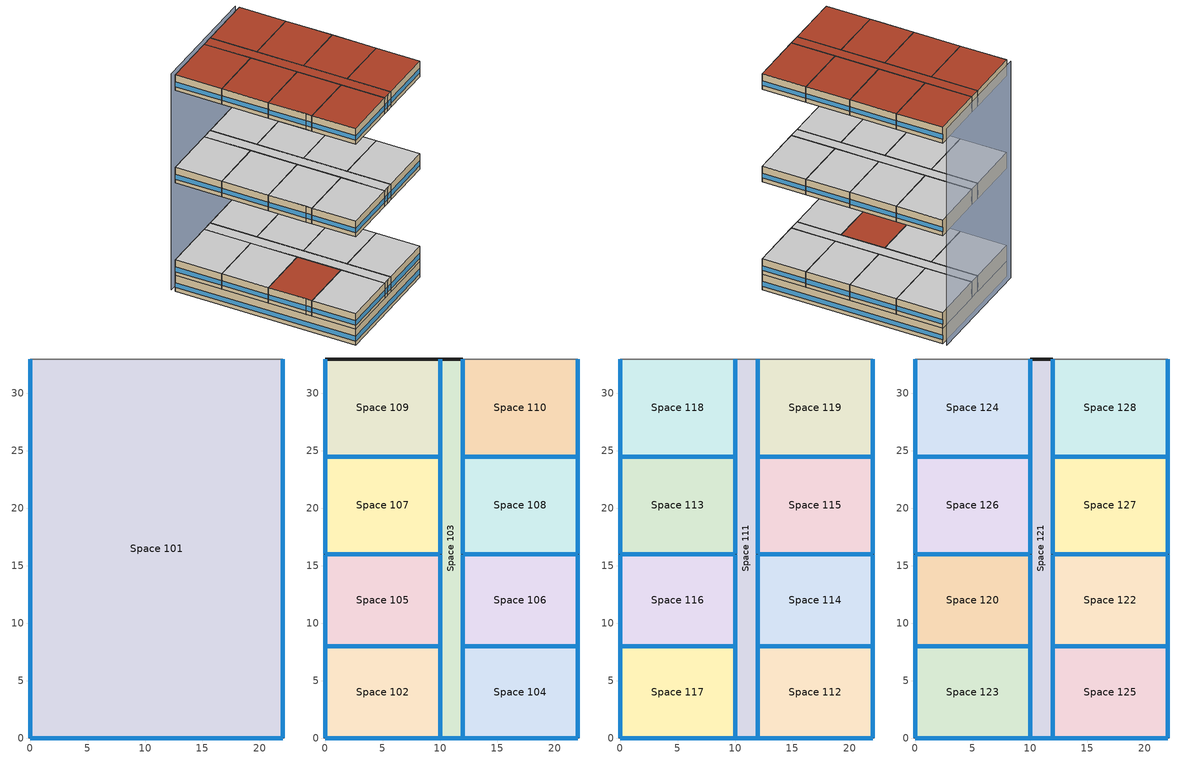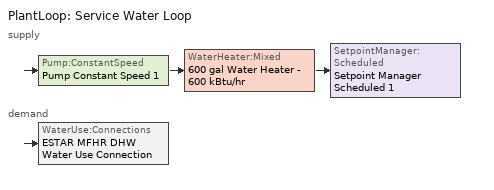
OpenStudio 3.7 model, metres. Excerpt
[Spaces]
Space 101
 floor ground: 22,33 22,0 0,0 0,33 z0
 wall outside: 0,33 0,0 22,0 22,33 z0:3.05
 wall adiabatic: 22,33 0,33 z0:3.05
 window: 0.03,0 21.97,0 / 0,32.97 0,0.03 / 22,0.03 22,32.97 z0.76:1.68
 roof outside: 22,0 22,33 0,33 0,0 z3.05
Space 102
 floor ground: 10,8 10,0 0,0 0,8 z3.05
 wall outside: 10,0 10,8 0,8 0,0 10,0 z3.05:6.1
 window: 10,0.03 10,7.97 / 0.03,0 9.97,0 / 0,7.97 0,0.03 / 9.97,8 0.03,8 z3.81:4.73
 ceiling adiabatic: 10,0 10,8 0,8 0,0 z6.1
Space 103
 floor ground: 12,33 12,0 10,0 10,33 z3.05
 wall outside: 12,33 10,33 10,24.5 10,16 10,8 10,0 11,0 12,0 12,8 12,16 12,24.5 12,33 z3.05:6.1
 window: 12,24.53 12,32.97 / 12,16.03 12,24.47 / 12,8.03 12,15.97 / 12,0.03 12,7.97 / 10,7.97 10,0.03 / 10,15.97 10,8.03 / 10,24.47 10,16.03 / 10,32.97 10,24.53 z3.81:4.73; 11.03,0 11.97,0 / 10.03,0 10.97,0 z3.81:4.77
 ceiling adiabatic: 12,0 12,33 10,33 10,0 z6.1
Space 104
 floor ground: 22,8 22,0 12,0 12,8 z3.05
 wall outside: 22,0 22,8 12,8 12,0 22,0 z3.05:6.1
 window: 22,0.03 22,7.97 / 12.03,0 21.97,0 / 12,7.97 12,0.03 / 21.97,8 12.03,8 z3.81:4.73
 ceiling adiabatic: 22,0 22,8 12,8 12,0 z6.1
Space 105
 floor ground: 10,16 10,8 0,8 0,16 z3.05
 wall outside: 0,9.05 0,8 10,8 10,16 0,16 0,9.05 z3.05:6.1
 window: 0,9.02 0,8.03 z3.81:4.77; 0,15.97 0,9.08 / 0.03,8 9.97,8 / 9.97,16 0.03,16 / 10,8.03 10,15.97 z3.81:4.73
 roof outside: 10,8 10,16 0,16 0,8 z6.1
Space 106
 floor ground: 22,16 22,8 12,8 12,16 z3.05
 wall outside: 22,8 22,16 12,16 12,8 22,8 z3.05:6.1
 window: 21.97,16 12.03,16 / 22,8.03 22,15.97 / 12,15.97 12,8.03 / 12.03,8 21.97,8 z3.81:4.73
 ceiling adiabatic: 22,8 22,16 12,16 12,8 z6.1
Space 107
 floor ground: 10,24.5 10,16 0,16 0,24.5 z3.05
 wall outside: 0,24.5 0,16 10,16 10,24.5 0,24.5 z3.05:6.1
 window: 0,24.47 0,16.03 / 9.97,24.5 0.03,24.5 / 10,16.03 10,24.47 / 0.03,16 9.97,16 z3.81:4.73
 ceiling adiabatic: 10,16 10,24.5 0,24.5 0,16 z6.1
Space 108
 floor ground: 22,24.5 22,16 12,16 12,24.5 z3.05
 wall outside: 22,16 22,24.5 12,24.5 12,16 22,16 z3.05:6.1
 window: 12,24.47 12,16.03 / 22,16.03 22,24.47 / 12.03,16 21.97,16 / 21.97,24.5 12.03,24.5 z3.81:4.73
 ceiling adiabatic: 22,16 22,24.5 12,24.5 12,16 z6.1
Space 109
 floor ground: 10,33 10,24.5 0,24.5 0,33 z3.05
 wall outside: 0,33 0,24.5 10,24.5 10,33 0,33 z3.05:6.1
 window: 0.03,24.5 9.97,24.5 / 10,24.53 10,32.97 / 0,32.97 0,24.53 z3.81:4.73
 ceiling adiabatic: 10,24.5 10,33 0,33 0,24.5 z6.1
Space 110
 floor ground: 22,33 22,24.5 12,24.5 12,33 z3.05
 wall outside: 12,33 12,24.5 22,24.5 22,33 z3.05:6.1
 wall adiabatic: 22,33 12,33 z3.05:6.1
 window: 12,32.97 12,24.53 / 22,24.53 22,32.97 / 12.03,24.5 21.97,24.5 z3.81:4.73
 ceiling adiabatic: 22,24.5 22,33 12,33 12,24.5 z6.1
Space 111
 floor adiabatic: 12,33 12,0 10,0 10,33 z21.1
 wall outside: 10,33 10,24.5 10,16 10,8 10,0 11,0 12,0 12,8 12,16 12,24.5 12,33 z21.1:24.14
 wall adiabatic: 12,33 10,33 z21.1:24.14
 window: 12,24.53 12,32.97 / 12,16.03 12,24.47 / 12,8.03 12,15.97 / 12,0.03 12,7.97 / 10,7.97 10,0.03 / 10,15.97 10,8.03 / 10,24.47 10,16.03 / 10,32.97 10,24.53 z21.86:22.78; 11.03,0 11.97,0 / 10.03,0 10.97,0 z21.86:22.82
 ceiling adiabatic: 12,0 12,33 10,33 10,0 z24.14
Space 112
 floor adiabatic: 22,8 22,0 12,0 12,8 z21.1
 wall outside: 22,0 22,8 12,8 12,0 22,0 z21.1:24.14
 window: 22,0.03 22,7.97 / 12.03,0 21.97,0 / 12,7.97 12,0.03 / 21.97,8 12.03,8 z21.86:22.78
 ceiling adiabatic: 22,0 22,8 12,8 12,0 z24.14
Space 113
 floor adiabatic: 10,24.5 10,16 0,16 0,24.5 z21.1
 wall outside: 0,24.5 0,16 10,16 10,24.5 0,24.5 z21.1:24.14
 window: 0,24.47 0,16.03 / 9.97,24.5 0.03,24.5 / 10,16.03 10,24.47 / 0.03,16 9.97,16 z21.86:22.78
 ceiling adiabatic: 10,16 10,24.5 0,24.5 0,16 z24.14
Space 114
 floor adiabatic: 22,16 22,8 12,8 12,16 z21.1
 wall outside: 22,8 22,16 12,16 12,8 22,8 z21.1:24.14
 window: 21.97,16 12.03,16 / 22,8.03 22,15.97 / 12,15.97 12,8.03 / 12.03,8 21.97,8 z21.86:22.78
 ceiling adiabatic: 22,8 22,16 12,16 12,8 z24.14
Space 115
 floor adiabatic: 22,24.5 22,16 12,16 12,24.5 z21.1
 wall outside: 22,16 22,24.5 12,24.5 12,16 22,16 z21.1:24.14
 window: 12,24.47 12,16.03 / 22,16.03 22,24.47 / 12.03,16 21.97,16 / 21.97,24.5 12.03,24.5 z21.86:22.78
 ceiling adiabatic: 22,16 22,24.5 12,24.5 12,16 z24.14
Space 116
 floor adiabatic: 10,16 10,8 0,8 0,16 z21.1
 wall outside: 0,9.05 0,8 10,8 10,16 0,16 0,9.05 z21.1:24.14
 window: 0,9.02 0,8.03 z21.86:22.82; 0,15.97 0,9.08 / 0.03,8 9.97,8 / 9.97,16 0.03,16 / 10,8.03 10,15.97 z21.86:22.78
 ceiling adiabatic: 10,8 10,16 0,16 0,8 z24.14
Space 117
 floor adiabatic: 10,8 10,0 0,0 0,8 z21.1
 wall outside: 10,0 10,8 0,8 0,0 10,0 z21.1:24.14
 window: 10,0.03 10,7.97 / 0.03,0 9.97,0 / 0,7.97 0,0.03 / 9.97,8 0.03,8 z21.86:22.78
 ceiling adiabatic: 10,0 10,8 0,8 0,0 z24.14
Space 118
 floor adiabatic: 10,33 10,24.5 0,24.5 0,33 z21.1
 wall outside: 0,33 0,24.5 10,24.5 10,33 z21.1:24.14
 wall adiabatic: 10,33 0,33 z21.1:24.14
 window: 0.03,24.5 9.97,24.5 / 10,24.53 10,32.97 / 0,32.97 0,24.53 z21.86:22.78
 ceiling adiabatic: 10,24.5 10,33 0,33 0,24.5 z24.14
Space 119
 floor adiabatic: 22,33 22,24.5 12,24.5 12,33 z21.1
 wall outside: 12,33 12,24.5 22,24.5 22,33 z21.1:24.14
 wall adiabatic: 22,33 12,33 z21.1:24.14
 window: 12,32.97 12,24.53 / 22,24.53 22,32.97 / 12.03,24.5 21.97,24.5 z21.86:22.78
 ceiling adiabatic: 22,24.5 22,33 12,33 12,24.5 z24.14
Space 120
 floor adiabatic: 10,16 10,8 0,8 0,16 z39.14
 wall outside: 0,9.05 0,8 10,8 10,16 0,16 0,9.05 z39.14:42.19
 window: 0,9.02 0,8.03 z39.9:40.86; 0,15.97 0,9.08 z39.9:40.83; 0.03,8 9.97,8 / 9.97,16 0.03,16 / 10,8.03 10,15.97 z39.9:40.82
 roof outside: 10,8 10,16 0,16 0,8 z42.19
Space 121
 floor adiabatic: 12,33 12,0 10,0 10,33 z39.14; 12,33 12,0 10,0 10,33 z39.14
 wall outside: 12,33 10,33 10,24.5 10,16 10,8 10,0 11,0 12,0 12,8 12,16 12,24.5 12,33 z39.14:42.19
 wall adiabatic: 12,33 10,33 z39.14:42.19
 window: 12,16.03 12,24.47 / 12,8.03 12,15.97 / 12,0.03 12,7.97 / 10,7.97 10,0.03 / 10,15.97 10,8.03 / 10,24.47 10,16.03 / 10,32.97 10,24.53 / 12,24.53 12,32.97 z39.9:40.82; 11.03,0 11.97,0 / 10.03,0 10.97,0 z39.9:40.87
 roof outside: 12,0 12,33 10,33 10,0 z42.19
Space 122
 floor adiabatic: 22,16 22,8 12,8 12,16 z39.14
 wall outside: 22,8 22,16 12,16 12,8 22,8 z39.14:42.19
 window: 21.97,16 12.03,16 / 22,8.03 22,15.97 / 12,15.97 12,8.03 / 12.03,8 21.97,8 z39.9:40.82
 roof outside: 22,8 22,16 12,16 12,8 z42.19
Space 123
 floor adiabatic: 10,8 10,0 0,0 0,8 z39.14
 wall outside: 10,0 10,8 0,8 0,0 10,0 z39.14:42.19
 window: 10,0.03 10,7.97 / 0.03,0 9.97,0 / 0,7.97 0,0.03 / 9.97,8 0.03,8 z39.9:40.82
 roof outside: 10,0 10,8 0,8 0,0 z42.19
Space 124
 floor adiabatic: 10,33 10,24.5 0,24.5 0,33 z39.14
 wall outside: 0,33 0,24.5 10,24.5 10,33 z39.14:42.19
 wall adiabatic: 10,33 0,33 z39.14:42.19
 window: 0.03,24.5 9.97,24.5 / 10,24.53 10,32.97 / 0,32.97 0,24.53 z39.9:40.82
 roof outside: 10,24.5 10,33 0,33 0,24.5 z42.19
Space 125
 floor adiabatic: 22,8 22,0 12,0 12,8 z39.14
 wall outside: 22,0 22,8 12,8 12,0 22,0 z39.14:42.19
 window: 22,0.03 22,7.97 / 12.03,0 21.97,0 / 12,7.97 12,0.03 / 21.97,8 12.03,8 z39.9:40.82
 roof outside: 22,0 22,8 12,8 12,0 z42.19
Space 126
 floor adiabatic: 10,24.5 10,16 0,16 0,24.5 z39.14
 wall outside: 0,24.5 0,16 10,16 10,24.5 0,24.5 z39.14:42.19
 window: 0,24.47 0,16.03 / 9.97,24.5 0.03,24.5 / 10,16.03 10,24.47 / 0.03,16 9.97,16 z39.9:40.82
 roof outside: 10,16 10,24.5 0,24.5 0,16 z42.19
Space 127
 floor adiabatic: 22,24.5 22,16 12,16 12,24.5 z39.14
 wall outside: 22,16 22,24.5 12,24.5 12,16 22,16 z39.14:42.19
 window: 12,24.47 12,16.03 / 22,16.03 22,24.47 / 12.03,16 21.97,16 / 21.97,24.5 12.03,24.5 z39.9:40.82
 roof outside: 22,16 22,24.5 12,24.5 12,16 z42.19
Space 128
 floor adiabatic: 22,33 22,24.5 12,24.5 12,33 z39.14
 wall outside: 12,33 12,24.5 22,24.5 22,33 z39.14:42.19
 wall adiabatic: 22,33 12,33 z39.14:42.19
 window: 12,32.97 12,24.53 / 22,24.53 22,32.97 / 12.03,24.5 21.97,24.5 z39.9:40.82
 roof outside: 22,24.5 22,33 12,33 12,24.5 z42.19
shading: 0,33.73,42.19 0,33.73,0 21.97,33.73,0 22,33.73,42.19
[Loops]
PlantLoop 'Service Water Loop'
 supply: Pump:ConstantSpeed 'Pump Constant Speed 1' > WaterHeater:Mixed '600 gal Water Heater - 600 kBtu/hr' > SetpointManager:Scheduled 'Setpoint Manager Scheduled 1'
 demand: WaterUse:Connections 'ESTAR MFHR DHW Water Use Connection'
[ClimateZones]
Climate Zone Institution Name 1=ASHRAE; Climate Zone Document Name 1=ANSI/ASHRAE Standard 169; Climate Zone Document Year 1=2006; Climate Zone Institution Name 2=CEC; Climate Zone Document Name 2=California Climate Zone Descriptions; Climate Zone Document Year 2=1995
[Building]
Building 1
[Site]
Montreal Int'l: Latitude {deg}=45.47; Longitude {deg}=-73.75; Time Zone {hr}=-5; Elevation {m}=36
[SizingPeriod:DesignDay] Barometric Pressure {Pa}=100893; Rain Indicator=No; Snow Indicator=No; Day of Month=21; Daylight Saving Time Indicator=No; Dry-Bulb Temperature Range Modifier Type=DefaultMultipliers
Name | Maximum Dry-Bulb Temperature {C} | Daily Dry-Bulb Temperature Range {deltaC} | Wind Speed {m/s} | Wind Direction {deg} | Sky Clearness | Month | Day Type | Humidity Condition Type | Wetbulb or DewPoint at Maximum Dry-Bulb {C} | Solar Model Indicator | ASHRAE Clear Sky Optical Depth for Beam Irradiance | ASHRAE Clear Sky Optical Depth for Diffuse Irradiance
Montreal Int'l Ann Htg 99.6% Condns DB | -23.7 | 0 | 3.9 | 260 | 0 | 1 | WinterDesignDay | Wetbulb | -23.7 | ASHRAEClearSky
Montreal Int'l Ann Hum_n 99.6% Condns DP=>MCDB | -23 | 0 | 3.9 | 260 | 0 | 1 | WinterDesignDay | Dewpoint | -30.5 | ASHRAEClearSky
Montreal Int'l Ann Htg Wind 99.6% Condns WS=>MCDB | -5.3 | 0 | 12.9 | 260 | 0 | 1 | WinterDesignDay | Wetbulb | -5.3 | ASHRAEClearSky
Montreal Int'l Ann Clg .4% Condns DB=>MWB | 30 | 9.3 | 4.9 | 220 |  | 7 | SummerDesignDay | Wetbulb | 22.1 | ASHRAETau | 0.465 | 1.966
[DefaultConstructionSet]
Zone 20112020 6A: Default Exterior Surface Constructions=NECB 2011 - HighApt - NECB HDD Method at climate 11; Default Interior Surface Constructions=Default Surface Constructions 1686; Default Ground Contact Surface Constructions=NECB 2011 - HighApt - NECB HDD Method at climate 12; Default Exterior SubSurface Constructions=NECB 2011 - HighApt - NECB HDD Method at climate 13; Default Interior SubSurface Constructions=Default Sub Surface Constructions 1122; Interior Partition Construction=Typical Interior Partition 6; Adiabatic Surface Construction=Generic Interior Floor
[DefaultSurfaceConstructions]
Name | Floor Construction | Wall Construction | Roof Ceiling Construction
NECB 2011 - HighApt - NECB HDD Method at climate 11 | Customized opaque construction {aa5b39cb-99df-4bbb-a3fc-e586428a340d} to conductance of 0.183 1 | Customized opaque construction {43577338-bb1a-47c1-a31a-39af3f5bfda6} to conductance of 0.247 | Typical IEAD Roof 20112019 6A
Default Surface Constructions 1686 | Typical Interior Floor 1 | Typical Interior Wall 1 | Typical Interior Ceiling 1
NECB 2011 - HighApt - NECB HDD Method at climate 12 | Generic Ground Slab 6A 20112020 | Generic Ground Slab 6A 20112020 | Customized opaque construction {4e7b71c1-5be2-4431-8ce4-cf987089d090} to conductance of 0.284
[Material]
Name | Roughness | Thickness {m} | Conductivity {W/m-K} | Density {kg/m3} | Specific Heat {J/kg-K} | Thermal Absorptance | Solar Absorptance | Visible Absorptance
G05 25mm wood 3 | MediumSmooth | 0.0254 | 0.15 | 608 | 1630 | 0.9 | 0.5 | 0.5
4 in. Normalweight Concrete Floor 1 | MediumRough | 0.1016 | 2.31 | 2322 | 832 | 0.9 | 0.7 | 0.7
1IN Stucco 1 | Smooth | 0.0253 | 0.6918 | 1858 | 837 | 0.9 | 0.7 | 0.92
8IN CONCRETE HW RefBldg 1 | Rough | 0.2032 | 1.311 | 2240 | 836.8 | 0.9 | 0.7 | 0.7
1/2IN Gypsum 1 | Smooth | 0.0127 | 0.16 | 784.9 | 830 | 0.9 | 0.4 | 0.4
Roof Membrane 1 | VeryRough | 0.0095 | 0.16 | 1121.29 | 1460 | 0.9 | 0.7 | 0.7
Metal Roof Surface 2; F08 Metal surface 1 | Smooth | 0.0008 | 45.28 | 7824 | 500 | 0.9 | 0.7 | 0.7
100mm Normalweight concrete floor 1 | MediumSmooth | 0.1016 | 2.31 | 2322 | 832
G01 13mm gypsum board 1 | Smooth | 0.0127 | 0.16 | 800 | 1090 | 0.9 | 0.7 | 0.5
Generic HW Concrete | MediumRough | 0.2 | 1.95 | 2240 | 900 | 0.9 | 0.8 | 0.8
6 in. Normalweight Concrete Floor 2 | MediumRough | 0.1524 | 2.31 | 2322 | 832 | 0.9 | 0.7 | 0.7
Generic Acoustic Tile | MediumSmooth | 0.02 | 0.06 | 368 | 590 | 0.9 | 0.2 | 0.2
Generic Ceiling Air Gap | Smooth | 0.1 | 0.556 | 1.28 | 1000 | 0.9 | 0.7 | 0.7
Generic LW Concrete | MediumRough | 0.1 | 0.53 | 1280 | 840 | 0.9 | 0.8 | 0.8
[Material:NoMass] Thermal Absorptance=0.9; Solar Absorptance=0.7
Name | Roughness | Thermal Resistance {m2-K/W} | Visible Absorptance
Typical Insulation R-13.06 1 | Smooth | 5.20402 | 0.7
Typical Carpet Pad 1 | Smooth | 0.21648 | 0.8
Typical Insulation R-10.11 1 | Smooth | 3.77764 | 0.7
Typical Insulation U=0.183 | Smooth | 5.46 | 0.7
CP02 CARPET PAD 2 | VeryRough | 0.21648 | 0.8
Typical Carpet Pad 3 | Smooth | 3.45515 | 0.8
Typical Insulation R-0.58 1 | Smooth | 0.454528 | 0.7
Typical Insulation R-1.15 1 | Smooth | 0.454545 | 0.7
[DefaultSubSurfaceConstructions]
Name | Fixed Window Construction | Operable Window Construction | Door Construction | Glass Door Construction | Overhead Door Construction | Skylight Construction | Tubular Daylight Dome Construction | Tubular Daylight Diffuser Construction
NECB 2011 - HighApt - NECB HDD Method at climate 13 | Customized Fenestration: u=2.38 | Customized Fenestration: u=2.38 | Customized opaque construction {1d419b8d-d461-492a-92d8-f46981addb7c} to conductance of 2.2 | Customized Fenestration: u=2.38 | Customized opaque construction {bc588554-639a-4cee-8ce8-916022afe59b} to conductance of 2.2 | Customized Fenestration: cond=0.220 tvis=0.294 tsol=0.332 | Customized Fenestration: cond=0.220 tvis=0.898 tsol=0.837 3 | Customized Fenestration: cond=0.220 tvis=0.898 tsol=0.837 3
Default Sub Surface Constructions 1122 | Typical Interior Window 1 | Typical Interior Window 1 | Typical Interior Door 2
[Construction]
Typical Interior Partition 6; Typical Interior Door 2: G05 25mm wood 3
Customized opaque construction {aa5b39cb-99df-4bbb-a3fc-e586428a340d} to conductance of 0.183 1: Typical Insulation R-13.06 1, 4 in. Normalweight Concrete Floor 1, Typical Carpet Pad 1
Customized opaque construction {43577338-bb1a-47c1-a31a-39af3f5bfda6} to conductance of 0.247: 1IN Stucco 1, 8IN CONCRETE HW RefBldg 1, Typical Insulation R-10.11 1, 1/2IN Gypsum 1
Typical IEAD Roof 20112019 6A: Roof Membrane 1, Typical Insulation U=0.183, Metal Roof Surface 2
Typical Interior Floor 1: 100mm Normalweight concrete floor 1, CP02 CARPET PAD 2
Typical Interior Wall 1: G01 13mm gypsum board 1, G01 13mm gypsum board 1
Typical Interior Ceiling 1: CP02 CARPET PAD 2, 100mm Normalweight concrete floor 1
Generic Ground Slab 6A 20112020: Typical Insulation U=0.183, Generic HW Concrete
Customized opaque construction {4e7b71c1-5be2-4431-8ce4-cf987089d090} to conductance of 0.284: 6 in. Normalweight Concrete Floor 2, Typical Carpet Pad 3
Customized Fenestration: u=2.38: Fenestration U=2.38 0.4
Customized opaque construction {1d419b8d-d461-492a-92d8-f46981addb7c} to conductance of 2.2: F08 Metal surface 1, Typical Insulation R-0.58 1
Customized opaque construction {bc588554-639a-4cee-8ce8-916022afe59b} to conductance of 2.2: Typical Insulation R-1.15 1
Customized Fenestration: cond=0.220 tvis=0.294 tsol=0.332: Customized Fenestration:: cond=0.220 tvis=0.294 tsol=0.332
Customized Fenestration: cond=0.220 tvis=0.898 tsol=0.837 3: Customized Fenestration:: cond=0.220 tvis=0.898 tsol=0.837
Typical Interior Window 1: Clear 3mm 2
Generic Interior Floor: Generic Acoustic Tile, Generic Ceiling Air Gap, Generic LW Concrete
[WindowMaterial:SimpleGlazingSystem]
Name | U-Factor {W/m2-K} | Solar Heat Gain Coefficient | Visible Transmittance
Fenestration U=2.38 0.4 | 2.38 | 0.4 | 0.4
Customized Fenestration:: cond=0.220 tvis=0.294 tsol=0.332; Customized Fenestration:: cond=0.220 tvis=0.898 tsol=0.837 | 2.2 | 0.6 | 0.21
[WindowMaterial:Glazing]
Clear 3mm 2: Optical Data Type=SpectralAverage; Thickness {m}=0.003; Solar Transmittance at Normal Incidence=0.837; Front Side Solar Reflectance at Normal Incidence=0.075; Back Side Solar Reflectance at Normal Incidence=0.075; Visible Transmittance at Normal Incidence=0.898; Front Side Visible Reflectance at Normal Incidence=0.081; Back Side Visible Reflectance at Normal Incidence=0.081; Infrared Transmittance at Normal Incidence=0; Front Side Infrared Hemispherical Emissivity=0.84; Back Side Infrared Hemispherical Emissivity=0.84; Conductivity {W/m-K}=0.9; Dirt Correction Factor for Solar and Visible Transmittance=1; Solar Diffusing=No
[ThermostatSetpoint:DualSetpoint] Heating Setpoint Temperature Schedule=NECB-G-Thermostat Setpoint-Heating; Cooling Setpoint Temperature Schedule=NECB-G-Thermostat Setpoint-Cooling
Thermostat Setpoint Dual Setpoint 1; Thermostat Setpoint Dual Setpoint 2; Thermostat Setpoint Dual Setpoint 3; Thermostat Setpoint Dual Setpoint 4; Thermostat Setpoint Dual Setpoint 5; Thermostat Setpoint Dual Setpoint 6; Thermostat Setpoint Dual Setpoint 7; Thermostat Setpoint Dual Setpoint 8; Thermostat Setpoint Dual Setpoint 9; Thermostat Setpoint Dual Setpoint 10; Thermostat Setpoint Dual Setpoint 11; Thermostat Setpoint Dual Setpoint 12; Thermostat Setpoint Dual Setpoint 13; Thermostat Setpoint Dual Setpoint 14; Thermostat Setpoint Dual Setpoint 15; Thermostat Setpoint Dual Setpoint 16; Thermostat Setpoint Dual Setpoint 17; Thermostat Setpoint Dual Setpoint 18; Thermostat Setpoint Dual Setpoint 19; Thermostat Setpoint Dual Setpoint 20; Thermostat Setpoint Dual Setpoint 21; Thermostat Setpoint Dual Setpoint 22; Thermostat Setpoint Dual Setpoint 23; Thermostat Setpoint Dual Setpoint 24; Thermostat Setpoint Dual Setpoint 25; Thermostat Setpoint Dual Setpoint 26; Thermostat Setpoint Dual Setpoint 27; Thermostat Setpoint Dual Setpoint 28
[DesignSpecification:OutdoorAir]
MidriseApartment Apartment Ventilation: Outdoor Air Method=Sum; Outdoor Air Flow per Person {m3/s-person}=0.003
[BuildingStory] Nominal Floor to Floor Height {m}=3.048
Name | Nominal Z Coordinate {m}
Building Story 1 | 0
Building Story 2 | 3.048
Building Story typical | 21
Building Story roof | 38
[Space]
Name | Space Type | Building Story | Thermal Zone
Space 101 | MURB lobby | Building Story 1 | Thermal Zone 2
Space 102 | MURB small | Building Story 2 | Thermal Zone 3
Space 103 | MURB lobby | Building Story 2 | Thermal Zone 4
Space 104 | MURB small | Building Story 2 | Thermal Zone 6
Space 105 | MURB small | Building Story 2 | Thermal Zone 5
Space 106 | MURB small | Building Story 2 | Thermal Zone 7
Space 107 | MURB small | Building Story 2 | Thermal Zone 10
Space 108 | MURB small | Building Story 2 | Thermal Zone 8
Space 109 | MURB small | Building Story 2 | Thermal Zone 11
Space 110 | MURB small | Building Story 2 | Thermal Zone 1
Space 111 | MURB lobby | Building Story typical | Thermal Zone 12
Space 112 | MURB small | Building Story typical | Thermal Zone 14
Space 113 | MURB small | Building Story typical | Thermal Zone 15
Space 114 | MURB small | Building Story typical | Thermal Zone 17
Space 115 | MURB small | Building Story typical | Thermal Zone 19
Space 116 | MURB small | Building Story typical | Thermal Zone 16
Space 117 | MURB small | Building Story typical | Thermal Zone 20
Space 118 | MURB small | Building Story typical | Thermal Zone 21
Space 119 | MURB small | Building Story typical | Thermal Zone 22
Space 120 | MURB small | Building Story roof | Thermal Zone 13
Space 121 | MURB lobby | Building Story roof | Thermal Zone 23
Space 122 | MURB small | Building Story roof | Thermal Zone 24
Space 123 | MURB small | Building Story roof | Thermal Zone 25
Space 124 | MURB small | Building Story roof | Thermal Zone 9
Space 125 | MURB small | Building Story roof | Thermal Zone 18
Space 126 | MURB small | Building Story roof | Thermal Zone 26
Space 127 | MURB small | Building Story roof | Thermal Zone 27
Space 128 | MURB small | Building Story roof | Thermal Zone 28
[ThermalZone] Use Ideal Air Loads=No
Name | Thermostat | Multiplier
Thermal Zone 1 | Thermostat Setpoint Dual Setpoint 1
Thermal Zone 2 | Thermostat Setpoint Dual Setpoint 27 | 1
Thermal Zone 3 | Thermostat Setpoint Dual Setpoint 28
Thermal Zone 4 | Thermostat Setpoint Dual Setpoint 15
Thermal Zone 5 | Thermostat Setpoint Dual Setpoint 12
Thermal Zone 6 | Thermostat Setpoint Dual Setpoint 7
Thermal Zone 7 | Thermostat Setpoint Dual Setpoint 13
Thermal Zone 8 | Thermostat Setpoint Dual Setpoint 8
Thermal Zone 9 | Thermostat Setpoint Dual Setpoint 14
Thermal Zone 10 | Thermostat Setpoint Dual Setpoint 5
Thermal Zone 11 | Thermostat Setpoint Dual Setpoint 22
Thermal Zone 12 | Thermostat Setpoint Dual Setpoint 9 | 10
Thermal Zone 13 | Thermostat Setpoint Dual Setpoint 24
Thermal Zone 14 | Thermostat Setpoint Dual Setpoint 17 | 10
Thermal Zone 15 | Thermostat Setpoint Dual Setpoint 6 | 10
Thermal Zone 16 | Thermostat Setpoint Dual Setpoint 11 | 10
Thermal Zone 17 | Thermostat Setpoint Dual Setpoint 21 | 10
Thermal Zone 18 | Thermostat Setpoint Dual Setpoint 16
Thermal Zone 19 | Thermostat Setpoint Dual Setpoint 10 | 10
Thermal Zone 20 | Thermostat Setpoint Dual Setpoint 25 | 10
Thermal Zone 21 | Thermostat Setpoint Dual Setpoint 18 | 10
Thermal Zone 22 | Thermostat Setpoint Dual Setpoint 19 | 10
Thermal Zone 23 | Thermostat Setpoint Dual Setpoint 20
Thermal Zone 24 | Thermostat Setpoint Dual Setpoint 23
Thermal Zone 25 | Thermostat Setpoint Dual Setpoint 26
Thermal Zone 26 | Thermostat Setpoint Dual Setpoint 2
Thermal Zone 27 | Thermostat Setpoint Dual Setpoint 4
Thermal Zone 28 | Thermostat Setpoint Dual Setpoint 3
[Sizing:Zone] Zone Cooling Design Supply Air Temperature Input Method=SupplyAirTemperature; Zone Cooling Design Supply Air Temperature {C}=14; Zone Cooling Design Supply Air Temperature Difference {deltaC}=11.11; Zone Heating Design Supply Air Temperature Input Method=SupplyAirTemperature; Zone Heating Design Supply Air Temperature {C}=40; Zone Heating Design Supply Air Temperature Difference {deltaC}=11.11; Zone Cooling Design Supply Air Humidity Ratio {kg-H2O/kg-air}=0.0085; Zone Heating Design Supply Air Humidity Ratio {kg-H2O/kg-air}=0.008; Cooling Design Air Flow Method=DesignDay; Heating Design Air Flow Method=DesignDay; Account for Dedicated Outdoor Air System=No; Dedicated Outdoor Air System Control Strategy=NeutralSupplyAir; Dedicated Outdoor Air Low Setpoint Temperature for Design {C}=autosize; Dedicated Outdoor Air High Setpoint Temperature for Design {C}=autosize; Zone Load Sizing Method=Sensible Load Only No Latent Load; Zone Latent Cooling Design Supply Air Humidity Ratio Input Method=HumidityRatioDifference; Zone Cooling Design Supply Air Humidity Ratio Difference {kgWater/kgDryAir}=0.005; Zone Latent Heating Design Supply Air Humidity Ratio Input Method=HumidityRatioDifference; Zone Humidification Design Supply Air Humidity Ratio Difference {kgWater/kgDryAir}=0.005
Thermal Zone 1; Thermal Zone 2; Thermal Zone 3; Thermal Zone 4; Thermal Zone 5; Thermal Zone 6; Thermal Zone 7; Thermal Zone 8; Thermal Zone 9; Thermal Zone 10; Thermal Zone 11; Thermal Zone 12; Thermal Zone 13; Thermal Zone 14; Thermal Zone 15; Thermal Zone 16; Thermal Zone 17; Thermal Zone 18; Thermal Zone 19; Thermal Zone 20; Thermal Zone 21; Thermal Zone 22; Thermal Zone 23; Thermal Zone 24; Thermal Zone 25; Thermal Zone 26; Thermal Zone 27; Thermal Zone 28
[Zone equipment]
Thermal Zone 1: Elec Baseboard, PTHP
Thermal Zone 2: Elec Baseboard 26, PTHP 26
Thermal Zone 3: Elec Baseboard 27, PTHP 27
Thermal Zone 4: Elec Baseboard 14, PTHP 14
Thermal Zone 5: Elec Baseboard 11, PTHP 11
Thermal Zone 6: Elec Baseboard 6, PTHP 6
Thermal Zone 7: Elec Baseboard 12, PTHP 12
Thermal Zone 8: Elec Baseboard 7, PTHP 7
Thermal Zone 9: Elec Baseboard 13, PTHP 13
Thermal Zone 10: Elec Baseboard 4, PTHP 4
Thermal Zone 11: Elec Baseboard 21, PTHP 21
Thermal Zone 12: Elec Baseboard 8, PTHP 8
Thermal Zone 13: Elec Baseboard 23, PTHP 23
Thermal Zone 14: Elec Baseboard 16, PTHP 16
Thermal Zone 15: Elec Baseboard 5, PTHP 5
Thermal Zone 16: Elec Baseboard 10, PTHP 10
Thermal Zone 17: Elec Baseboard 20, PTHP 20
Thermal Zone 18: Elec Baseboard 15, PTHP 15
Thermal Zone 19: Elec Baseboard 9, PTHP 9
Thermal Zone 20: Elec Baseboard 24, PTHP 24
Thermal Zone 21: Elec Baseboard 17, PTHP 17
Thermal Zone 22: Elec Baseboard 18, PTHP 18
Thermal Zone 23: Elec Baseboard 19, PTHP 19
Thermal Zone 24: Elec Baseboard 22, PTHP 22
Thermal Zone 25: Elec Baseboard 25, PTHP 25
Thermal Zone 26: Elec Baseboard 1, PTHP 1
Thermal Zone 27: Elec Baseboard 3, PTHP 3
Thermal Zone 28: Elec Baseboard 2, PTHP 2
[DefaultScheduleSet]
Name | Number of People Schedule | People Activity Level Schedule | Electric Equipment Schedule | Hot Water Equipment Schedule | Infiltration Schedule | Lighting Schedule
MidriseApartment Apartment Schedule Set 1 | MidriseApartment Apartment Occ 2 | MidriseApartment Activity 2 | MURB Appliances and lighting | MURB hot water equipment schedule | MidriseApartment Infil 12
MidriseApartment Corridor Schedule Set 1 |  |  | ApartmentMidRise BLDG_ELEVATORS Pre2004 |  | MidriseApartment Infil 1 | MidriseApartment Corridor Light 2
[WaterUse:Equipment:Definition]
Whole Building Water Equipment Definition - 100 units 200 occupants: Peak Flow Rate {m3/s}=0.000525124; Target Temperature Schedule=SHW_Temperature_140F; Sensible Fraction Schedule=Fraction Sensible - 0.2; Latent Fraction Schedule=Fraction Sensible - 0.05
[SpaceType] Default Construction Set=Zone 20112020 6A; Design Specification Outdoor Air Object=MidriseApartment Apartment Ventilation
Name | Default Schedule Set
MURB small | MidriseApartment Apartment Schedule Set 1
MURB lobby | MidriseApartment Corridor Schedule Set 1
[ZoneHVAC:Baseboard:Convective:Electric] Availability Schedule=Always On Discrete hvac_library; Nominal Capacity {W}=autosize; Efficiency=1
Elec Baseboard; Elec Baseboard 1; Elec Baseboard 2; Elec Baseboard 3; Elec Baseboard 4; Elec Baseboard 5; Elec Baseboard 6; Elec Baseboard 7; Elec Baseboard 8; Elec Baseboard 9; Elec Baseboard 10; Elec Baseboard 11; Elec Baseboard 12; Elec Baseboard 13; Elec Baseboard 14; Elec Baseboard 15; Elec Baseboard 16; Elec Baseboard 17; Elec Baseboard 18; Elec Baseboard 19; Elec Baseboard 20; Elec Baseboard 21; Elec Baseboard 22; Elec Baseboard 23; Elec Baseboard 24; Elec Baseboard 25; Elec Baseboard 26; Elec Baseboard 27
[ZoneHVAC:PackagedTerminalHeatPump] Availability Schedule=Always On Discrete hvac_library; Supply Air Flow Rate During Cooling Operation {m3/s}=Autosize; Supply Air Flow Rate During Heating Operation {m3/s}=2.22045e-16; Supply Air Flow Rate When No Cooling or Heating is Needed {m3/s}=Autosize; Outdoor Air Flow Rate During Cooling Operation {m3/s}=Autosize; Outdoor Air Flow Rate During Heating Operation {m3/s}=Autosize; Outdoor Air Flow Rate When No Cooling or Heating is Needed {m3/s}=Autosize; Maximum Supply Air Temperature from Supplemental Heater {C}=Autosize; Supply Air Fan Operating Mode Schedule=Always On Discrete hvac_library
Name | Supply Air Fan | Heating Coil | Cooling Coil | Supplemental Heating Coil
PTHP | PTHP CV Fan | PTHP 1 Spd DX Htg Coil | PTHP 1 Spd DX Clg Coil | PTHP Elec Htg Backup Coil
PTHP 1 | PTHP CV Fan 1 | PTHP 1 Spd DX Htg Coil 1 | PTHP 1 Spd DX Clg Coil 1 | PTHP Elec Htg Backup Coil 1
PTHP 2 | PTHP CV Fan 2 | PTHP 1 Spd DX Htg Coil 2 | PTHP 1 Spd DX Clg Coil 2 | PTHP Elec Htg Backup Coil 2
PTHP 3 | PTHP CV Fan 3 | PTHP 1 Spd DX Htg Coil 3 | PTHP 1 Spd DX Clg Coil 3 | PTHP Elec Htg Backup Coil 3
PTHP 4 | PTHP CV Fan 4 | PTHP 1 Spd DX Htg Coil 4 | PTHP 1 Spd DX Clg Coil 4 | PTHP Elec Htg Backup Coil 4
PTHP 5 | PTHP CV Fan 5 | PTHP 1 Spd DX Htg Coil 5 | PTHP 1 Spd DX Clg Coil 5 | PTHP Elec Htg Backup Coil 5
PTHP 6 | PTHP CV Fan 6 | PTHP 1 Spd DX Htg Coil 6 | PTHP 1 Spd DX Clg Coil 6 | PTHP Elec Htg Backup Coil 6
PTHP 7 | PTHP CV Fan 7 | PTHP 1 Spd DX Htg Coil 7 | PTHP 1 Spd DX Clg Coil 7 | PTHP Elec Htg Backup Coil 7
PTHP 8 | PTHP CV Fan 8 | PTHP 1 Spd DX Htg Coil 8 | PTHP 1 Spd DX Clg Coil 8 | PTHP Elec Htg Backup Coil 8
PTHP 9 | PTHP CV Fan 9 | PTHP 1 Spd DX Htg Coil 9 | PTHP 1 Spd DX Clg Coil 9 | PTHP Elec Htg Backup Coil 9
PTHP 10 | PTHP CV Fan 10 | PTHP 1 Spd DX Htg Coil 10 | PTHP 1 Spd DX Clg Coil 10 | PTHP Elec Htg Backup Coil 10
PTHP 11 | PTHP CV Fan 11 | PTHP 1 Spd DX Htg Coil 11 | PTHP 1 Spd DX Clg Coil 11 | PTHP Elec Htg Backup Coil 11
PTHP 12 | PTHP CV Fan 12 | PTHP 1 Spd DX Htg Coil 12 | PTHP 1 Spd DX Clg Coil 12 | PTHP Elec Htg Backup Coil 12
PTHP 13 | PTHP CV Fan 13 | PTHP 1 Spd DX Htg Coil 13 | PTHP 1 Spd DX Clg Coil 13 | PTHP Elec Htg Backup Coil 13
PTHP 14 | PTHP CV Fan 14 | PTHP 1 Spd DX Htg Coil 14 | PTHP 1 Spd DX Clg Coil 14 | PTHP Elec Htg Backup Coil 14
PTHP 15 | PTHP CV Fan 15 | PTHP 1 Spd DX Htg Coil 15 | PTHP 1 Spd DX Clg Coil 15 | PTHP Elec Htg Backup Coil 15
PTHP 16 | PTHP CV Fan 16 | PTHP 1 Spd DX Htg Coil 16 | PTHP 1 Spd DX Clg Coil 16 | PTHP Elec Htg Backup Coil 16
PTHP 17 | PTHP CV Fan 17 | PTHP 1 Spd DX Htg Coil 17 | PTHP 1 Spd DX Clg Coil 17 | PTHP Elec Htg Backup Coil 17
PTHP 18 | PTHP CV Fan 18 | PTHP 1 Spd DX Htg Coil 18 | PTHP 1 Spd DX Clg Coil 18 | PTHP Elec Htg Backup Coil 18
PTHP 19 | PTHP CV Fan 19 | PTHP 1 Spd DX Htg Coil 19 | PTHP 1 Spd DX Clg Coil 19 | PTHP Elec Htg Backup Coil 19
PTHP 20 | PTHP CV Fan 20 | PTHP 1 Spd DX Htg Coil 20 | PTHP 1 Spd DX Clg Coil 20 | PTHP Elec Htg Backup Coil 20
PTHP 21 | PTHP CV Fan 21 | PTHP 1 Spd DX Htg Coil 21 | PTHP 1 Spd DX Clg Coil 21 | PTHP Elec Htg Backup Coil 21
PTHP 22 | PTHP CV Fan 22 | PTHP 1 Spd DX Htg Coil 22 | PTHP 1 Spd DX Clg Coil 22 | PTHP Elec Htg Backup Coil 22
PTHP 23 | PTHP CV Fan 23 | PTHP 1 Spd DX Htg Coil 23 | PTHP 1 Spd DX Clg Coil 23 | PTHP Elec Htg Backup Coil 23
PTHP 24 | PTHP CV Fan 24 | PTHP 1 Spd DX Htg Coil 24 | PTHP 1 Spd DX Clg Coil 24 | PTHP Elec Htg Backup Coil 24
PTHP 25 | PTHP CV Fan 25 | PTHP 1 Spd DX Htg Coil 25 | PTHP 1 Spd DX Clg Coil 25 | PTHP Elec Htg Backup Coil 25
PTHP 26 | PTHP CV Fan 26 | PTHP 1 Spd DX Htg Coil 26 | PTHP 1 Spd DX Clg Coil 26 | PTHP Elec Htg Backup Coil 26
PTHP 27 | PTHP CV Fan 27 | PTHP 1 Spd DX Htg Coil 27 | PTHP 1 Spd DX Clg Coil 27 | PTHP Elec Htg Backup Coil 27
[Fan:ConstantVolume] Availability Schedule=Always On Discrete hvac_library; Maximum Flow Rate {m3/s}=AutoSize
PTHP CV Fan; PTHP CV Fan 1; PTHP CV Fan 2; PTHP CV Fan 3; PTHP CV Fan 4; PTHP CV Fan 5; PTHP CV Fan 6; PTHP CV Fan 7; PTHP CV Fan 8; PTHP CV Fan 9; PTHP CV Fan 10; PTHP CV Fan 11; PTHP CV Fan 12; PTHP CV Fan 13; PTHP CV Fan 14; PTHP CV Fan 15; PTHP CV Fan 16; PTHP CV Fan 17; PTHP CV Fan 18; PTHP CV Fan 19; PTHP CV Fan 20; PTHP CV Fan 21; PTHP CV Fan 22; PTHP CV Fan 23; PTHP CV Fan 24; PTHP CV Fan 25; PTHP CV Fan 26; PTHP CV Fan 27
[Coil:Heating:DX:SingleSpeed] Availability Schedule=Always On Discrete hvac_library; Rated Total Heating Capacity {W}=2.22045e-16; Rated COP {W/W}=5; Rated Air Flow Rate {m3/s}=Autosize; Rated Supply Fan Power Per Volume Flow Rate 2017 {W/(m3/s)}=773.3; Rated Supply Fan Power Per Volume Flow Rate 2023 {W/(m3/s)}=934.4; Total Heating Capacity Function of Temperature Curve=OS:Curve:Biquadratic 11; Total Heating Capacity Function of Flow Fraction Curve=OS:Curve:Quadratic 14; Energy Input Ratio Function of Temperature Curve=OS:Curve:Biquadratic 12; Energy Input Ratio Function of Flow Fraction Curve=OS:Curve:Quadratic 15; Part Load Fraction Correlation Curve=OS:Curve:Quadratic 16; Defrost Strategy=Resistive; Defrost Control=Timed; Defrost Time Period Fraction=0.166667; Resistive Defrost Heater Capacity {W}=2000
PTHP 1 Spd DX Htg Coil; PTHP 1 Spd DX Htg Coil 1; PTHP 1 Spd DX Htg Coil 2; PTHP 1 Spd DX Htg Coil 3; PTHP 1 Spd DX Htg Coil 4; PTHP 1 Spd DX Htg Coil 5; PTHP 1 Spd DX Htg Coil 6; PTHP 1 Spd DX Htg Coil 7; PTHP 1 Spd DX Htg Coil 8; PTHP 1 Spd DX Htg Coil 9; PTHP 1 Spd DX Htg Coil 10; PTHP 1 Spd DX Htg Coil 11; PTHP 1 Spd DX Htg Coil 12; PTHP 1 Spd DX Htg Coil 13; PTHP 1 Spd DX Htg Coil 14; PTHP 1 Spd DX Htg Coil 15; PTHP 1 Spd DX Htg Coil 16; PTHP 1 Spd DX Htg Coil 17; PTHP 1 Spd DX Htg Coil 18; PTHP 1 Spd DX Htg Coil 19; PTHP 1 Spd DX Htg Coil 20; PTHP 1 Spd DX Htg Coil 21; PTHP 1 Spd DX Htg Coil 22; PTHP 1 Spd DX Htg Coil 23; PTHP 1 Spd DX Htg Coil 24; PTHP 1 Spd DX Htg Coil 25; PTHP 1 Spd DX Htg Coil 26; PTHP 1 Spd DX Htg Coil 27
[Coil:Cooling:DX:SingleSpeed] Availability Schedule=Always On Discrete hvac_library; Rated Total Cooling Capacity {W}=Autosize; Rated Sensible Heat Ratio=Autosize; Rated COP {W/W}=3; Rated Air Flow Rate {m3/s}=Autosize; Rated Evaporator Fan Power Per Volume Flow Rate 2017 {W/(m3/s)}=773.3; Rated Evaporator Fan Power Per Volume Flow Rate 2023 {W/(m3/s)}=934.4; Total Cooling Capacity Function of Temperature Curve=OS:Curve:Biquadratic 9; Total Cooling Capacity Function of Flow Fraction Curve=OS:Curve:Quadratic 11; Energy Input Ratio Function of Temperature Curve=OS:Curve:Biquadratic 10; Energy Input Ratio Function of Flow Fraction Curve=OS:Curve:Quadratic 12; Part Load Fraction Correlation Curve=OS:Curve:Quadratic 13; Minimum Outdoor Dry-Bulb Temperature for Compressor Operation {C}=-25; Nominal Time for Condensate Removal to Begin {s}=0; Ratio of Initial Moisture Evaporation Rate and Steady State Latent Capacity=0; Maximum Cycling Rate {cycles/hr}=0; Latent Capacity Time Constant {s}=0; Condenser Type=AirCooled; Evaporative Condenser Effectiveness=0; Evaporative Condenser Air Flow Rate {m3/s}=Autosize; Evaporative Condenser Pump Rated Power Consumption {W}=Autosize; Crankcase Heater Capacity {W}=0; Maximum Outdoor Dry-Bulb Temperature for Crankcase Heater Operation {C}=0; Basin Heater Capacity {W/K}=0; Basin Heater Setpoint Temperature {C}=10
PTHP 1 Spd DX Clg Coil; PTHP 1 Spd DX Clg Coil 1; PTHP 1 Spd DX Clg Coil 2; PTHP 1 Spd DX Clg Coil 3; PTHP 1 Spd DX Clg Coil 4; PTHP 1 Spd DX Clg Coil 5; PTHP 1 Spd DX Clg Coil 6; PTHP 1 Spd DX Clg Coil 7; PTHP 1 Spd DX Clg Coil 8; PTHP 1 Spd DX Clg Coil 9; PTHP 1 Spd DX Clg Coil 10; PTHP 1 Spd DX Clg Coil 11; PTHP 1 Spd DX Clg Coil 12; PTHP 1 Spd DX Clg Coil 13; PTHP 1 Spd DX Clg Coil 14; PTHP 1 Spd DX Clg Coil 15; PTHP 1 Spd DX Clg Coil 16; PTHP 1 Spd DX Clg Coil 17; PTHP 1 Spd DX Clg Coil 18; PTHP 1 Spd DX Clg Coil 19; PTHP 1 Spd DX Clg Coil 20; PTHP 1 Spd DX Clg Coil 21; PTHP 1 Spd DX Clg Coil 22; PTHP 1 Spd DX Clg Coil 23; PTHP 1 Spd DX Clg Coil 24; PTHP 1 Spd DX Clg Coil 25; PTHP 1 Spd DX Clg Coil 26; PTHP 1 Spd DX Clg Coil 27
[Coil:Heating:Electric] Availability Schedule=Always On Discrete hvac_library
PTHP Elec Htg Backup Coil; PTHP Elec Htg Backup Coil 1; PTHP Elec Htg Backup Coil 2; PTHP Elec Htg Backup Coil 3; PTHP Elec Htg Backup Coil 4; PTHP Elec Htg Backup Coil 5; PTHP Elec Htg Backup Coil 6; PTHP Elec Htg Backup Coil 7; PTHP Elec Htg Backup Coil 8; PTHP Elec Htg Backup Coil 9; PTHP Elec Htg Backup Coil 10; PTHP Elec Htg Backup Coil 11; PTHP Elec Htg Backup Coil 12; PTHP Elec Htg Backup Coil 13; PTHP Elec Htg Backup Coil 14; PTHP Elec Htg Backup Coil 15; PTHP Elec Htg Backup Coil 16; PTHP Elec Htg Backup Coil 17; PTHP Elec Htg Backup Coil 18; PTHP Elec Htg Backup Coil 19; PTHP Elec Htg Backup Coil 20; PTHP Elec Htg Backup Coil 21; PTHP Elec Htg Backup Coil 22; PTHP Elec Htg Backup Coil 23; PTHP Elec Htg Backup Coil 24; PTHP Elec Htg Backup Coil 25; PTHP Elec Htg Backup Coil 26; PTHP Elec Htg Backup Coil 27
[PlantLoop]
Service Water Loop: Glycol Concentration=0; Maximum Loop Temperature {C}=60; Minimum Loop Temperature {C}=10; Plant Loop Volume {m3}=Autocalculate; Load Distribution Scheme=Optimal
[Sizing:Plant]
Service Water Loop: Loop Type=Heating; Design Loop Exit Temperature {C}=60; Loop Design Temperature Difference {deltaC}=5; Sizing Option=NonCoincident; Zone Timesteps in Averaging Window=1; Coincident Sizing Factor Mode=None
[SetpointManager:Scheduled]
Setpoint Manager Scheduled 1: Control Variable=Temperature; Schedule=SHW_Temperature_140F
[Pump:ConstantSpeed]
Pump Constant Speed 1: Rated Flow Rate {m3/s}=autosize; Rated Pump Head {Pa}=29891; Rated Power Consumption {W}=autosize; Motor Efficiency=0.9; Fraction of Motor Inefficiencies to Fluid Stream=0; Pump Control Type=Intermittent; Design Power Sizing Method=PowerPerFlowPerPressure; Design Electric Power per Unit Flow Rate {W/(m3/s)}=348701.1; Design Shaft Power per Unit Flow Rate per Unit Head {W-s/m3-Pa}=1.28205
[WaterHeater:Mixed]
600 gal Water Heater - 600 kBtu/hr: Tank Volume {m3}=2.27125; Setpoint Temperature Schedule=SHW_Temperature_140F; Deadband Temperature Difference {deltaC}=5; Maximum Temperature Limit {C}=82.22222; Heater Control Type=Cycle; Heater Maximum Capacity {W}=175842; Heater Fuel Type=NaturalGas; Heater Thermal Efficiency=0.801543; Off Cycle Parasitic Fuel Consumption Rate {W}=2562; Off Cycle Parasitic Fuel Type=NaturalGas; Off Cycle Parasitic Heat Fraction to Tank=0.8; On Cycle Parasitic Fuel Consumption Rate {W}=2562; On Cycle Parasitic Fuel Type=NaturalGas; Ambient Temperature Indicator=Schedule; Ambient Temperature Schedule=Water Heater Ambient Temp Schedule - 70F; Off Cycle Loss Coefficient to Ambient Temperature {W/K}=6; On Cycle Loss Coefficient to Ambient Temperature {W/K}=6; Use Side Effectiveness=1; Source Side Effectiveness=1; Use Side Design Flow Rate {m3/s}=autosize; Source Side Design Flow Rate {m3/s}=autosize; Indirect Water Heating Recovery Time {hr}=1.5; Source Side Flow Control Mode=IndirectHeatPrimarySetpoint
[WaterHeater:Sizing]
600 gal Water Heater - 600 kBtu/hr: Design Mode=PeakDraw; Time Storage Can Meet Peak Draw {hr}=0.538503; Time for Tank Recovery {hr}=0; Nominal Tank Volume for Autosizing Plant Connections {m3}=1
[WaterUse:Equipment]
ESTAR MFHR Whole Building Water Use Equipment: Water Use Equipment Definition=Whole Building Water Equipment Definition - 100 units 200 occupants; Flow Rate Fraction Schedule=ESTAR MFHR DHW Fraction Schedule
[WaterUse:Connections]
ESTAR MFHR DHW Water Use Connection: Hot Water Supply Temperature Schedule=MURB hot water equipment schedule; Cold Water Supply Temperature Schedule=Cold water temperature; Drain Water Heat Exchanger Type=None; Drain Water Heat Exchanger Destination=Plant; Water Use Equipment Name 1=ESTAR MFHR Whole Building Water Use Equipment
[Schedule:Constant]
Always On Discrete hvac_library: Value=1
[Schedule:Ruleset]
Name | Default Day Schedule | Summer Design Day Schedule | Winter Design Day Schedule
ApartmentMidRise BLDG_ELEVATORS Pre2004 | ApartmentMidRise BLDG_ELEVATORS Pre2004 Default
MidriseApartment Infil 1 | MidriseApartment Infil Default 1 | MidriseApartment Infil Summer Design Day 1 | MidriseApartment Infil Winter Design Day 1
MURB Appliances and lighting | Medium Office Lighting All Other Days Schedule | Medium Office Lighting Summer Design Day Schedule 1 | Medium Office Lighting Winter Design Day Schedule 1
MURB hot water equipment schedule | Medium Office Hot Water Equipment Default Schedule 1 | Medium Office Hot Water Equipment Summer Design Day Schedule 2 | Medium Office Hot Water Equipment Winter Design Day Schedule 2
MidriseApartment Apartment Occ 2 | MidriseApartment Apartment Occ Default 1 | MidriseApartment Apartment Occ Summer Design Day 2 | MidriseApartment Apartment Occ Winter Design Day 2
MidriseApartment Activity 2 | MidriseApartment Activity Default 1 | MidriseApartment Activity Summer Design Day 2 | MidriseApartment Activity Winter Design Day 2
MidriseApartment Infil 12 | MidriseApartment Infil Default 2 | MidriseApartment Infil Summer Design Day 12 | MidriseApartment Infil Winter Design Day 12
MidriseApartment Corridor Light 2 | MidriseApartment Corridor Light Default 1 | MidriseApartment Corridor Light Summer Design Day 2 | MidriseApartment Corridor Light Winter Design Day 2
NECB-G-Thermostat Setpoint-Cooling | NECB-G-Thermostat Setpoint-Cooling Default
NECB-G-Thermostat Setpoint-Heating | NECB-G-Thermostat Setpoint-Heating Default
SHW_Temperature_140F | SHW_Temperature_140F_Default | SHW_Temperature_140F_Summer_Design_Day | SHW_Temperature_140F_Winter_Design_Day
Water Heater Ambient Temp Schedule - 70F | Water Heater Ambient Temp Schedule - 70F_Default | Water Heater Ambient Temp Schedule - 70F_Summer_Design_Day | Water Heater Ambient Temp Schedule - 70F_Winter_Design_Day
ESTAR MFHR DHW Fraction Schedule | ESTAR MFHR DHW Schedule Day
Fraction Sensible - 0.2 | Fraction Sensible DefaultDay - 0.2
Fraction Sensible - 0.05 | Fraction Latent DefaultDay - 0.05
Cold water temperature | Schedule Day 84
[Schedule:Day]
ApartmentMidRise BLDG_ELEVATORS Pre2004 Default: 4, 0, 0.05, 5, 0, 0.1, 6, 0, 0.2, 7, 0, 0.4, 9, 0, 0.5, 10, 0, 0.35, 16, 0, 0.15, 17, 0, 0.35, 19, 0, 0.5, 21, 0, 0.4, 22, 0, 0.3, 23, 0, 0.2, 24, 0, 0.1
MidriseApartment Infil Default 1; MidriseApartment Infil Summer Design Day 1; MidriseApartment Infil Winter Design Day 1; MidriseApartment Infil Default 2; MidriseApartment Infil Summer Design Day 12; MidriseApartment Infil Winter Design Day 12; MidriseApartment Corridor Light Default 1; MidriseApartment Corridor Light Summer Design Day 2; MidriseApartment Corridor Light Winter Design Day 2: 24, 0, 1
Medium Office Lighting All Other Days Schedule; Fraction Latent DefaultDay - 0.05: 24, 0, 0.05
Medium Office Lighting Summer Design Day Schedule 1: 6, 0, 1, 24, 0, 0
Medium Office Lighting Winter Design Day Schedule 1: 24, 0, 0
MURB Friday schedule; MURB Weekday: 1, 0, 0.62, 2, 0, 0.555, 3, 0, 0.513, 4, 0, 0.494, 5, 0, 0.48, 6, 0, 0.478, 7, 0, 0.512, 8, 0, 0.58, 9, 0, 0.625, 10, 0, 0.669, 11, 0, 0.704, 12, 0, 0.742, 13, 0, 0.798, 14, 0, 0.788, 15, 0, 0.757, 16, 0, 0.748, 17, 0, 0.783, 18, 0, 0.894, 19, 0, 1, 20, 0, 0.985, 21, 0, 0.947, 22, 0, 0.908, 23, 0, 0.832, 24, 0, 0.718
MURB Weekend schedule: 1, 0, 0.617, 2, 0, 0.543, 3, 0, 0.504, 4, 0, 0.475, 5, 0, 0.463, 6, 0, 0.465, 7, 0, 0.483, 8, 0, 0.547, 9, 0, 0.62, 10, 0, 0.684, 11, 0, 0.736, 12, 0, 0.778, 13, 0, 0.824, 14, 0, 0.817, 15, 0, 0.784, 16, 0, 0.776, 17, 0, 0.793, 18, 0, 0.86, 19, 0, 0.909, 20, 0, 0.886, 21, 0, 0.849, 22, 0, 0.821, 23, 0, 0.774, 24, 0, 0.701
Medium Office Hot Water Equipment Default Schedule 1: 1, 0, 0.04, 2, 0, 0.04, 3, 0, 0.04, 4, 0, 0.04, 5, 0, 0.04, 6, 0, 0.07, 7, 0, 0.04, 8, 0, 0.04, 9, 0, 0.04, 10, 0, 0.04, 11, 0, 0.04, 12, 0, 0.06, 13, 0, 0.06, 14, 0, 0.09, 15, 0, 0.06, 16, 0, 0.04, 17, 0, 0.04, 18, 0, 0.04, 19, 0, 0.04, 20, 0, 0.04, 21, 0, 0.04, 22, 0, 0.07, 23, 0, 0.04, 24, 0, 0.04
Medium Office Hot Water Equipment Summer Design Day Schedule 2: 1, 0, 0.05, 2, 0, 0.05, 3, 0, 0.05, 4, 0, 0.05, 5, 0, 0.05, 6, 0, 0.08, 7, 0, 0.07, 8, 0, 0.19, 9, 0, 0.35, 10, 0, 0.38, 11, 0, 0.39, 12, 0, 0.47, 13, 0, 0.57, 14, 0, 0.54, 15, 0, 0.34, 16, 0, 0.33, 17, 0, 0.44, 18, 0, 0.26, 19, 0, 0.21, 20, 0, 0.15, 21, 0, 0.17, 22, 0, 0.08, 23, 0, 0.05, 24, 0, 0.05
Medium Office Hot Water Equipment Winter Design Day Schedule 2: 1, 0, 0.058024, 2, 0, 0.05, 3, 0, 0.05, 4, 0, 0.05, 5, 0, 0.05, 6, 0, 0.08, 7, 0, 0.07, 8, 0, 0.11, 9, 0, 0.15, 10, 0, 0.21, 11, 0, 0.19, 12, 0, 0.23, 13, 0, 0.2, 14, 0, 0.19, 15, 0, 0.15, 16, 0, 0.13, 17, 0, 0.14, 18, 0, 0.0784316, 19, 0, 0.0784316, 20, 0, 0.0784316, 21, 0, 0.0784316, 22, 0, 0.09, 23, 0, 0.05, 24, 0, 0.05
Friday 2: 1, 0, 0.37, 2, 0, 0.27, 3, 0, 0.19, 4, 0, 0.16, 5, 0, 0.2, 6, 0, 0.28, 7, 0, 0.53, 8, 0, 0.77, 9, 0, 0.89, 10, 0, 0.83, 11, 0, 0.78, 12, 0, 0.72, 13, 0, 0.71, 14, 0, 0.63, 15, 0, 0.55, 16, 0, 0.57, 17, 0, 0.65, 18, 0, 0.75, 19, 0, 0.82, 20, 0, 0.83, 21, 0, 0.79, 22, 0, 0.78, 23, 0, 0.69, 24, 0, 0.57
Weekday 2: 1, 0, 0.321315, 2, 0, 0.234675, 3, 0, 0.18, 4, 0, 0.17, 5, 0, 0.19, 6, 0, 0.3, 7, 0, 0.56, 8, 0, 0.84, 9, 0, 0.88, 10, 0, 0.72, 11, 0, 0.67, 12, 0, 0.64, 13, 0, 0.62, 14, 0, 0.55, 15, 0, 0.5, 16, 0, 0.55, 17, 0, 0.86, 18, 0, 0.97, 19, 0, 1, 20, 0, 0.99, 21, 0, 0.9, 22, 0, 0.74, 23, 0, 0.72, 24, 0, 0.49
Medium Office Hot Water Equipment Weekends 2: 1, 0, 0.37, 2, 0, 0.26, 3, 0, 0.2, 4, 0, 0.16, 5, 0, 0.16, 6, 0, 0.2, 7, 0, 0.31, 8, 0, 0.48, 9, 0, 0.73, 10, 0, 0.89, 11, 0, 0.9, 12, 0, 0.91, 13, 0, 0.87, 14, 0, 0.8, 15, 0, 0.72, 16, 0, 0.69, 17, 0, 0.72, 18, 0, 0.8, 19, 0, 0.9, 20, 0, 0.93, 21, 0, 0.89, 22, 0, 0.85, 23, 0, 0.72, 24, 0, 0.53
MidriseApartment Apartment Occ Default 1; MidriseApartment Apartment Occ Summer Design Day 2; MidriseApartment Apartment Occ Winter Design Day 2: 7, 0, 1, 8, 0, 0.85, 9, 0, 0.39, 16, 0, 0.25, 17, 0, 0.3, 18, 0, 0.52, 21, 0, 0.87, 24, 0, 1
MidriseApartment Activity Default 1; MidriseApartment Activity Summer Design Day 2; MidriseApartment Activity Winter Design Day 2: 24, 0, 120
NECB-G-Thermostat Setpoint-Cooling Default: 8, 0, 26, 17, 0, 25, 24, 0, 24
NECB-G-Thermostat Setpoint-Heating Default: 1, 0, 19, 7, 0, 19, 9, 0, 21, 17, 0, 20, 22, 0, 21, 24, 0, 19
NECB-G-Thermostat Setpoint-Heating Default 2: 1, 0, 18, 7, 0, 18, 9, 0, 21, 17, 0, 21, 22, 0, 21, 24, 0, 18
SHW_Temperature_140F_Default; SHW_Temperature_140F_Summer_Design_Day; SHW_Temperature_140F_Winter_Design_Day: 24, 0, 60
Water Heater Ambient Temp Schedule - 70F_Default; Water Heater Ambient Temp Schedule - 70F_Summer_Design_Day; Water Heater Ambient Temp Schedule - 70F_Winter_Design_Day: 24, 0, 21.11
ESTAR MFHR DHW Schedule Day: 6, 0, 0.05, 7, 0, 0.3, 8, 0, 0.5, 9, 0, 0.4, 11, 0, 0.3, 12, 0, 0.35, 13, 0, 0.4, 15, 0, 0.35, 17, 0, 0.3, 19, 0, 0.5, 20, 0, 0.4, 21, 0, 0.35, 22, 0, 0.45, 23, 0, 0.3, 24, 0, 0.05
Fraction Sensible DefaultDay - 0.2: 24, 0, 0.2
Schedule Day 84: 24, 0, 6.5
Schedule Day 95: 24, 0, 7
Schedule Day 94: 24, 0, 10
Schedule Day 93; Schedule Day 89: 24, 0, 12
Schedule Day 92: 24, 0, 15
Schedule Day 91: 24, 0, 16
Schedule Day 90: 24, 0, 14
Schedule Day 88: 24, 0, 9
Schedule Day 87; Schedule Day 86; Schedule Day 85: 24, 0, 6
[Schedule:Rule]
Name | Schedule Ruleset | Rule Order | Day Schedule | Apply Friday | Apply Monday | Apply Tuesday | Apply Wednesday | Apply Thursday | Apply Saturday | Apply Sunday | Date Specification Type | Start Month | Start Day | End Month | End Day
MURB Friday | MURB Appliances and lighting | 0 | MURB Friday schedule | Yes
MURB Weekday | MURB Appliances and lighting | 1 | MURB Weekday |  | Yes | Yes | Yes | Yes | No
MURB Weekend | MURB Appliances and lighting | 2 | MURB Weekend schedule | No | No | No | No | No | Yes | Yes
Friday 1 | MURB hot water equipment schedule | 0 | Friday 2 | Yes
Schedule Rule 447 | MURB hot water equipment schedule | 1 | Weekday 2 |  | Yes | Yes | Yes | Yes
Weekend 1 | MURB hot water equipment schedule | 2 | Medium Office Hot Water Equipment Weekends 2 |  |  |  |  |  | Yes | Yes
Schedule Rule 46 | NECB-G-Thermostat Setpoint-Heating | 0 | NECB-G-Thermostat Setpoint-Heating Default 2 |  |  |  |  |  | Yes | Yes
Schedule Rule 528 | Cold water temperature | 0 | Schedule Day 95 | Yes | Yes | Yes | Yes | Yes | Yes | Yes | DateRange | 12 | 1 | 12 | 31
Schedule Rule 527 | Cold water temperature | 1 | Schedule Day 94 | Yes | Yes | Yes | Yes | Yes | Yes | Yes | DateRange | 11 | 1 | 11 | 30
Schedule Rule 526 | Cold water temperature | 2 | Schedule Day 93 | Yes | Yes | Yes | Yes | Yes | Yes | Yes | DateRange | 10 | 1 | 10 | 31
Schedule Rule 525 | Cold water temperature | 3 | Schedule Day 92 | Yes | Yes | Yes | Yes | Yes | Yes | Yes | DateRange | 9 | 1 | 9 | 30
Schedule Rule 524 | Cold water temperature | 4 | Schedule Day 91 | Yes | Yes | Yes | Yes | Yes | Yes | Yes | DateRange | 8 | 1 | 8 | 31
Schedule Rule 518 | Cold water temperature | 5 | Schedule Day 90 | Yes | Yes | Yes | Yes | Yes | Yes | Yes | DateRange | 7 | 1 | 7 | 31
Schedule Rule 523 | Cold water temperature | 6 | Schedule Day 89 | Yes | Yes | Yes | Yes | Yes | Yes | Yes | DateRange | 6 | 1 | 6 | 30
Schedule Rule 522 | Cold water temperature | 7 | Schedule Day 88 | Yes | Yes | Yes | Yes | Yes | Yes | Yes | DateRange | 5 | 1 | 5 | 31
Schedule Rule 521 | Cold water temperature | 8 | Schedule Day 87 | Yes | Yes | Yes | Yes | Yes | Yes | Yes | DateRange | 4 | 1 | 4 | 30
Schedule Rule 520 | Cold water temperature | 9 | Schedule Day 86 | Yes | Yes | Yes | Yes | Yes | Yes | Yes | DateRange | 3 | 1 | 3 | 31
Schedule Rule 519 | Cold water temperature | 10 | Schedule Day 85 | Yes | Yes | Yes | Yes | Yes | Yes | Yes | DateRange | 2 | 1 | 2 | 28
[Curve:Biquadratic]
Name | Coefficient1 Constant | Coefficient2 x | Coefficient3 x**2 | Coefficient4 y | Coefficient5 y**2 | Coefficient6 x*y | Minimum Value of x {BasedOnField A2} | Maximum Value of x {BasedOnField A2} | Minimum Value of y {BasedOnField A3} | Maximum Value of y {BasedOnField A3}
OS:Curve:Biquadratic 11 | 0.758746 | 0 | 0 | 0.027626 | 0.000148716 | 0 | 0 | 1 | 0 | 1
OS:Curve:Biquadratic 12 | 1.19248 | -0.0300438 | 0.00103745 | 0 | 0 | 0 | -20 | 20 | 0 | 1
OS:Curve:Biquadratic 9 | 0.42415 | 0.04426 | -0.00042 | 0.00333 | -8e-05 | -0.00021 | 17 | 22 | 13 | 46
OS:Curve:Biquadratic 10 | 1.23649 | -0.02431 | 0.00057 | -0.01434 | 0.00063 | -0.00038 | 17 | 22 | 13 | 46
[Curve:Quadratic]
Name | Coefficient1 Constant | Coefficient2 x | Coefficient3 x**2 | Minimum Value of x {BasedOnField A2} | Maximum Value of x {BasedOnField A2}
OS:Curve:Quadratic 14 | 0.84 | 0.16 | 0 | 0.5 | 1.5
OS:Curve:Quadratic 15 | 1.3824 | -0.4336 | 0.0512 | 0 | 1
OS:Curve:Quadratic 16 | 0.85 | 0.15 | 0 | 0 | 1
OS:Curve:Quadratic 11 | 0.77136 | 0.34053 | -0.11088 | 0.75918 | 1.13877
OS:Curve:Quadratic 12 | 1.2055 | -0.32953 | 0.12308 | 0.75918 | 1.13877
OS:Curve:Quadratic 13 | 0.771 | 0.229 | 0 | 0 | 1
